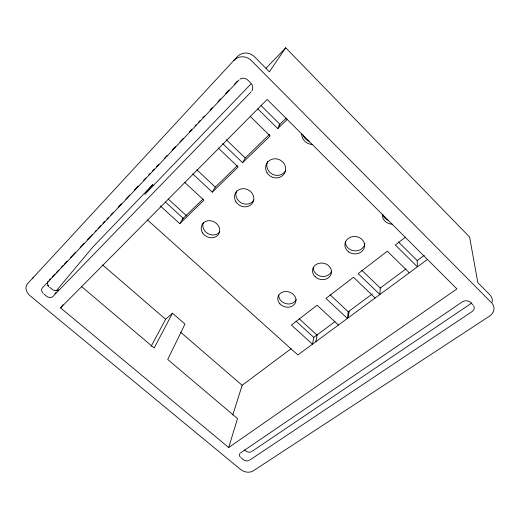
<?xml version="1.0" encoding="UTF-8"?>
<svg xmlns="http://www.w3.org/2000/svg" width="520" height="520" viewBox="0 0 520 520"><rect width="100%" height="100%" fill="white"/><g stroke="black" fill="none" stroke-linecap="round" stroke-linejoin="round"><path stroke-width="0.78" d="M361.751 270.205L380.25 288.015L379.88 294.483L358.15 273.624L387.303 251.173L409.292 272.798M348.29 317.772L349.122 311.136M372.34 293.891L348.231 311.792L347.386 318.435L325.969 298.415L353.438 277.257L375.122 297.993M315.848 341.685L317.128 334.893M334.951 321.653L313.775 337.376L312.455 344.188L291.389 325.052L317.109 305.24L338.442 325.026M63.076 304.72L60.574 307.879L228.69 447.519L237.536 418.574L167.726 359.482L184.971 324.044L172.497 313.216L165.62 319.28L151.093 346.411M232.765 414.947L242.151 385.3L291.168 348.641M257.803 108.83L277.758 128.583L279.89 124.28L260.988 105.515M172.497 313.216L154.16 348.004L81.562 286.559M222.683 143.585L242.593 162.702L245.232 157.983L269.51 134.381M192.816 173.959L212.264 192.14L215.3 187.096L237.361 165.64M160.245 205.92L179.777 223.659L183.209 218.303L165.315 201.981M492.2 302.12A11.603 9.431 -5 0 0 489.892 294.84L477.834 282.639L469.599 237.075L285.721 47.788L269.373 71.805L254.56 56.823A12.675 11.941 60.7 0 0 237.328 56.661L27.514 283.757A10.244 7.631 35.2 0 0 30.193 295.841L240.578 469.476A9.165 6.546 16.8 0 0 253.201 470.906L489.424 316.199A11.824 9.549 -4.6 0 0 491.498 302.705L251.433 60.639A12.929 12.155 59.1 0 0 233.864 60.457M153.81 185.855L152.613 184.763L144.846 194.363L251.485 83.408M56.134 291.025L92.664 247.24L152.613 184.763M49.413 279.923L50.531 278.74M52.202 276.971L54.99 274.021M56.667 272.252L58.897 269.893M61.126 267.534L63.362 265.174M64.474 263.998L67.262 261.047M70.609 257.504L75.634 252.2M80.093 247.481L83.999 243.347M87.347 239.811L92.365 234.5M95.153 231.55L96.272 230.373M97.942 228.599L100.731 225.654M102.966 223.294L104.637 221.52M106.867 219.161L108.544 217.393M110.773 215.033L113.002 212.674M118.027 207.363L121.374 203.827M125.834 199.108L129.74 194.974M134.206 190.255L138.106 186.128M143.683 180.232L145.919 177.873M148.707 174.922L150.377 173.154M152.613 170.794L154.284 169.019M156.513 166.66L158.75 164.3M164.327 158.405L167.115 155.454M172.133 150.144L175.481 146.608M179.946 141.888L183.294 138.346M189.43 131.859L191.659 129.5M195.006 125.957L196.118 124.781M198.354 122.421L200.025 120.653M202.813 117.702L204.49 115.934M210.067 110.032L212.297 107.673M217.874 101.77L220.662 98.826M225.686 93.516L229.034 89.973M234.611 84.078L237.4 81.127M239.103 79.963L42.432 287.814A5.128 3.842 34.7 0 0 42.9 293.079M266.078 68.231L285.721 47.788M54.841 293.547L55.919 292.435M251.095 91.891L52.897 296.524A5.115 3.842 34.5 0 1 46.319 296.043L43.706 293.872M60.574 307.879L267.169 99.456L456.944 288.892L228.69 447.519M182.058 219.427L203.002 199.056M278.74 125.405L286.293 118.053M179.777 223.659L203.931 200.219L184.587 182.273M212.264 192.14L238.147 167.018L218.283 148.024M242.593 162.702L270.153 135.967L250.276 116.422M277.758 128.583L287.027 119.587M405.509 237.153L395.337 244.985L417.397 266.825L417.183 260.592L398.333 241.872M380.25 288.015L405.99 268.899M417.183 260.592L424.262 255.333M427.654 259.266L297.856 354.946L147.609 220.077M240.656 452.849L462.248 301.886A5.869 4.777 -3.6 0 1 470.516 302.439L472.966 304.882M251.817 451.503L470.795 303.68A5.759 4.706 -4 0 0 471.705 302.913M249.522 460.232L472.03 311.61A5.863 4.764 -3.6 0 0 473.668 305.78M47.509 285.344L48.73 286.312A5.044 3.816 34.9 0 1 48.302 281.099M240.936 457.685L243.145 459.524A4.615 3.322 16.9 0 0 248.755 460.616M49.523 287.099L52.084 289.237A5.031 3.809 34.7 0 0 58.565 289.699M244.452 449.911L245.537 450.821A4.543 3.302 16.9 0 0 251.062 451.887M102.596 264.914L165.62 319.28M180.486 332.105L242.151 385.3M295.997 321.165L313.775 337.376M168.155 198.972L186.686 215.917M299.058 318.663L316.986 335.062M196.768 169.708L215.3 187.096M330.07 294.762L348.231 311.792M226.245 139.698L245.232 157.983M250.776 83.096L247.774 80.093A6.363 5.987 54.1 0 0 240.136 79.105M331.435 271.655A9.483 8.203 11.4 0 1 320.873 276.257A9.483 8.203 11.4 0 1 313.203 267.722M32.663 278.525A10.075 7.566 35.4 0 1 33.611 277.121M251.674 84.201A6.344 5.98 53 0 1 251.908 90.825M240.272 457.022A4.622 3.328 17.1 0 1 240.058 453.382M312.078 144.398A10.524 10.114 17.8 0 1 301.691 134.024M309.55 141.466A10.433 10.049 17.7 0 1 303.108 135.037M285.402 171.035A10.082 9.373 25.4 0 1 272.194 174.115A10.082 9.373 25.4 0 1 267.683 161.441M364.884 243.458A9.815 8.658 5.9 0 1 354.49 250.855A9.815 8.658 5.9 0 1 345.345 241.846M392.171 224.166A10.329 9.23 -2 0 1 382.324 214.682M388.421 220.474A10.244 9.171 -2.3 0 1 382.753 214.253M253.91 200.083A9.789 8.801 27.7 0 1 241.378 202.956A9.789 8.801 27.7 0 1 236.581 191.016M219.785 231.797A9.477 8.21 28.9 0 1 207.883 233.61A9.477 8.21 28.9 0 1 203.365 222.502M296.257 299.488A9.152 7.702 15.8 0 1 285.87 303.654A9.152 7.702 15.8 0 1 278.707 294.931M267.026 172.744A10.166 9.431 25.3 0 0 284.414 173.505A10.166 9.431 25.3 0 0 275.542 158.782A10.166 9.431 25.3 0 0 267.026 172.744M235.976 201.858A9.867 8.853 27.6 0 0 252.701 202.716A9.867 8.853 27.6 0 0 243.834 188.682A9.867 8.853 27.6 0 0 235.976 201.858M279.897 303.875A9.217 7.735 15.8 0 0 295.438 302.705A9.217 7.735 15.8 0 0 285.24 291.551A9.217 7.735 15.8 0 0 279.897 303.875M315.146 276.718A9.555 8.242 11.5 0 0 331.136 274.092A9.555 8.242 11.5 0 0 319.728 263.166A9.555 8.242 11.5 0 0 315.146 276.718M348.849 252.031A9.893 8.71 6.1 0 0 364.566 246.441A9.893 8.71 6.1 0 0 350.851 237.081A9.893 8.71 6.1 0 0 348.849 252.031M202.716 233.038A9.555 8.255 28.8 0 0 218.738 233.987A9.555 8.255 28.8 0 0 209.911 220.681A9.555 8.255 28.8 0 0 202.716 233.038"/></g></svg>
